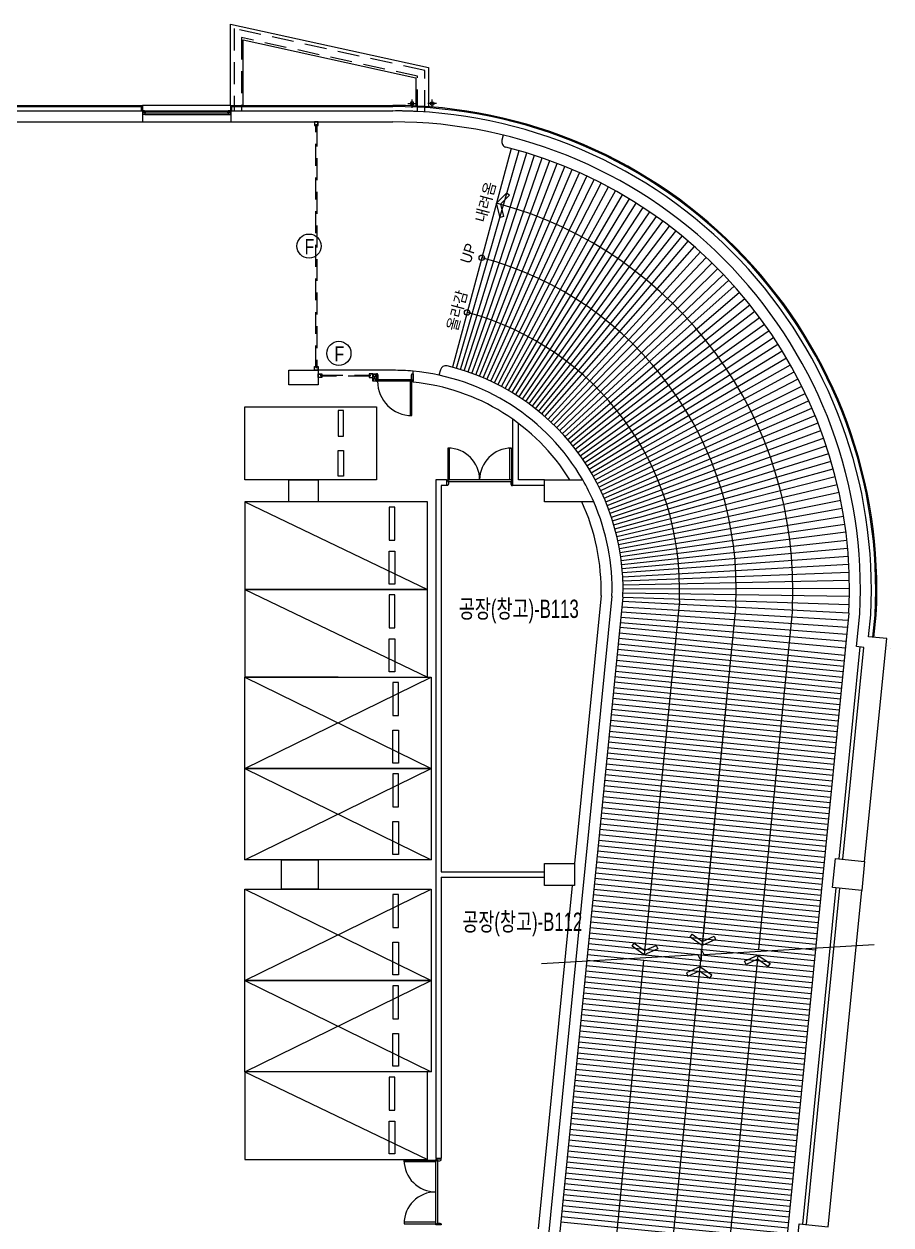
# Model space of a CAD drawing. Header units: millimetres. Extents: x 43806 to 399860, y -65551 to 59129.
# Drawn here: x 99320 to 123056, y 21350 to 54223 of the extents above; entities that cross this region are included whole.
import ezdxf
from ezdxf.enums import TextEntityAlignment as Align

# ---------------------------------------------------------------- set-up
doc = ezdxf.new("R2010")
doc.units = ezdxf.units.MM
doc.header["$LTSCALE"] = 400
doc.header["$MEASUREMENT"] = 0
doc.linetypes.add('광-XR-PLAN$0$HID', pattern=[2.3, 1.5, -0.8])
doc.layers.add('A', color=8, linetype='CONTINUOUS', lineweight=0)
doc.layers.add('만공차등 배관', color=4, linetype='CONTINUOUS')
doc.styles.add('CS', font='', dxfattribs={"height": 300})
doc.styles.add('HY울릉도M', font='')
doc.styles.get('CS').set_extended_font_data('HYwulM')
doc.styles.get('HY울릉도M').set_extended_font_data('HY울릉도M')

msp = doc.modelspace()

# ---------------------------------------------------------------- linework, layer by layer
at = {"layer": 'A', "ltscale": 2}
for p, q in [((104970, 51995), (104970, 54223)), ((104970, 54223), (110395, 53034)), ((105320, 51995), (105320, 53788)), ((105320, 53788), (110045, 52752)), ((110395, 53034), (110395, 51959)), ((110045, 52752), (110045, 51980)), ((102530, 51965), (102530, 51845)), ((104970, 51995), (102560, 51995)), ((102560, 51995), (102560, 51845)), ((104970, 51995), (104970, 51845)), ((105000, 51965), (105000, 51845)), ((98170, 51845), (102560, 51845)), ((102560, 51845), (102560, 51545)), ((104980, 51845), (109420, 51845)), ((104980, 51845), (104980, 51545)), ((98270, 51545), (102560, 51545)), ((102560, 51545), (104980, 51545)), ((104980, 51545), (109420, 51545)), ((112442, 51183), (112404, 51040)), ((112655, 50819), (111051, 44830)), ((111161, 44799), (112874, 50758)), ((111267, 44768), (113086, 50695)), ((111373, 44734), (113296, 50629)), ((111479, 44699), (113505, 50558)), ((111584, 44661), (113713, 50484)), ((111688, 44622), (113919, 50407)), ((111791, 44581), (114124, 50326)), ((111894, 44539), (114328, 50241)), ((111995, 44494), (114530, 50152)), ((112097, 44448), (114730, 50060)), ((112197, 44400), (114929, 49965)), ((112296, 44350), (115126, 49866)), ((112395, 44298), (115322, 49764)), ((112492, 44245), (115515, 49658)), ((112589, 44190), (115707, 49549)), ((112684, 44133), (115897, 49436)), ((112779, 44075), (116084, 49320)), ((112872, 44014), (116270, 49201)), ((112965, 43953), (116453, 49078)), ((113056, 43889), (116634, 48953)), ((113146, 43824), (116813, 48824)), ((113235, 43758), (116990, 48692)), ((113323, 43690), (117164, 48557)), ((113410, 43620), (117336, 48418)), ((113495, 43549), (117506, 48277)), ((113579, 43476), (117673, 48133)), ((113662, 43402), (117837, 47986)), ((113744, 43327), (117999, 47836)), ((113824, 43250), (118158, 47683)), ((113903, 43171), (118314, 47528)), ((113980, 43091), (118468, 47369)), ((114056, 43010), (118619, 47208)), ((114131, 42928), (118767, 47045)), ((114204, 42844), (118911, 46879)), ((114275, 42759), (119054, 46710)), ((114345, 42673), (119193, 46539)), ((114414, 42585), (119329, 46365)), ((114481, 42497), (119461, 46189)), ((114546, 42407), (119591, 46011)), ((114610, 42316), (119718, 45830)), ((114672, 42224), (119841, 45647)), ((114733, 42130), (119961, 45462)), ((114792, 42036), (120078, 45275)), ((114849, 41941), (120192, 45086)), ((106570, 44745), (107370, 44745)), ((106570, 44345), (106570, 44745)), ((109420, 44745), (107370, 44745)), ((107370, 44745), (107370, 44345)), ((109970, 44418), (109970, 44719)), ((110722, 44761), (110681, 44611)), ((114905, 41844), (120302, 44895)), ((114958, 41747), (120409, 44702)), ((115011, 41649), (120512, 44507)), ((107370, 44345), (106570, 44345)), ((115061, 41550), (120612, 44311)), ((115110, 41450), (120709, 44112)), ((115156, 41349), (120802, 43912)), ((112705, 41595), (112705, 43403)), ((115202, 41248), (120891, 43711)), ((115245, 41145), (120977, 43508)), ((112855, 41745), (112855, 43293)), ((115286, 41042), (121059, 43303)), ((115326, 40938), (121138, 43097)), ((115364, 40834), (121213, 42889)), ((115400, 40728), (121284, 42681)), ((115434, 40623), (121352, 42471)), ((115466, 40516), (121416, 42260)), ((115496, 40409), (121476, 42048)), ((115525, 40302), (121532, 41834)), ((106570, 41745), (107370, 41745)), ((106570, 41145), (106570, 41745)), ((107370, 41745), (107370, 41145)), ((110595, 41745), (110595, 23165)), ((110885, 41745), (110595, 41745)), ((110745, 41595), (110745, 31020)), ((110885, 41595), (110745, 41595)), ((110885, 41745), (110885, 41595)), ((113570, 41595), (112705, 41595)), ((113570, 41745), (112855, 41745)), ((113570, 41745), (114616, 41745)), ((113570, 41145), (113570, 41745)), ((115551, 40194), (121585, 41620)), ((105370, 41145), (110370, 38745)), ((107370, 41145), (106570, 41145)), ((114919, 41145), (113570, 41145)), ((115576, 40085), (121634, 41405)), ((115598, 39977), (121679, 41189)), ((115619, 39867), (121720, 40972)), ((115638, 39758), (121757, 40755)), ((115655, 39648), (121791, 40537)), ((115670, 39538), (121821, 40319)), ((115683, 39427), (121846, 40099)), ((115694, 39317), (121868, 39880)), ((115703, 39206), (121887, 39660)), ((115710, 39095), (121901, 39440)), ((115716, 38984), (121911, 39220)), ((115719, 38873), (121917, 38999)), ((105370, 38745), (110370, 36345)), ((115417, 38559), (113163, 15896)), ((115717, 38539), (113461, 15866)), ((115118, 38579), (114388, 31245)), ((115717, 38539), (121913, 38338)), ((115719, 38651), (121919, 38558)), ((115720, 38762), (121920, 38779)), ((115690, 38274), (121884, 37904)), ((121903, 38096), (115705, 38418)), ((115648, 37844), (121827, 37328)), ((115662, 37988), (121846, 37520)), ((115676, 38131), (121865, 37712)), ((121903, 38096), (119587, 14815)), ((122114, 37181), (122202, 38074)), ((122442, 37449), (122502, 38051)), ((115619, 37558), (121789, 36944)), ((121808, 37136), (115633, 37701)), ((115589, 37259), (121759, 36645)), ((115604, 37408), (121774, 36795)), ((121636, 31372), (122213, 37171)), ((121736, 31362), (122313, 37161)), ((122313, 37161), (122114, 37181)), ((122333, 31303), (122939, 37400)), ((122939, 37400), (122442, 37449)), ((122971, 37217), (122971, 37217)), ((122971, 37217), (122971, 37217)), ((122971, 37217), (122971, 37217)), ((122971, 37217), (122971, 37217)), ((115560, 36961), (121729, 36347)), ((115575, 37110), (121744, 36496)), ((123056, 37120), (123056, 37120)), ((123056, 37120), (123056, 37120)), ((123056, 37120), (123056, 37120)), ((123056, 37120), (123056, 37120)), ((115515, 36513), (121685, 35899)), ((115530, 36662), (121700, 36048)), ((115545, 36811), (121714, 36198)), ((115485, 36214), (121655, 35601)), ((115500, 36364), (121670, 35750)), ((115456, 35916), (121625, 35302)), ((115471, 36065), (121640, 35451)), ((115426, 35617), (121596, 35004)), ((115441, 35767), (121610, 35153)), ((115396, 35319), (121566, 34705)), ((115411, 35468), (121581, 34854)), ((115352, 34871), (121521, 34257)), ((115367, 35020), (121536, 34406)), ((115382, 35169), (121551, 34556)), ((115322, 34572), (121492, 33959)), ((115337, 34722), (121507, 34108)), ((115292, 34274), (121462, 33660)), ((115307, 34423), (121477, 33809)), ((115263, 33975), (121432, 33362)), ((115278, 34125), (121447, 33511)), ((115233, 33677), (121403, 33063)), ((115248, 33826), (121417, 33212)), ((115189, 33229), (121358, 32615)), ((115203, 33378), (121373, 32765)), ((115218, 33528), (121388, 32914)), ((115159, 32930), (121328, 32317)), ((115174, 33080), (121343, 32466)), ((115129, 32632), (121299, 32018)), ((115144, 32781), (121314, 32168)), ((115099, 32333), (121269, 31720)), ((115114, 32483), (121284, 31869)), ((115070, 32035), (121239, 31421)), ((115085, 32184), (121254, 31570)), ((115025, 31587), (121195, 30973)), ((115040, 31736), (121210, 31123)), ((115055, 31886), (121224, 31272)), ((106370, 31345), (107370, 31345)), ((106370, 30545), (106370, 31345)), ((107370, 31345), (107370, 30545)), ((113570, 31245), (114390, 31245)), ((113570, 30645), (113570, 31245)), ((114390, 31245), (114390, 30645)), ((114995, 31289), (121165, 30675)), ((115010, 31438), (121180, 30824)), ((110745, 31020), (113570, 31020)), ((114966, 30990), (121135, 30376)), ((114981, 31139), (121150, 30526)), ((110745, 30870), (110745, 23165)), ((110745, 30870), (113570, 30870)), ((114328, 30645), (113393, 21245)), ((114390, 30645), (113570, 30645)), ((114936, 30692), (121106, 30078)), ((114951, 30841), (121121, 30227)), ((120642, 21372), (121557, 30576)), ((107370, 30545), (106370, 30545)), ((114906, 30393), (121076, 29779)), ((114921, 30542), (121091, 29929)), ((120741, 21362), (121657, 30566)), ((121338, 21303), (122254, 30507)), ((114862, 29945), (121031, 29332)), ((114877, 30094), (121046, 29481)), ((114892, 30244), (121061, 29630)), ((114832, 29647), (121002, 29033)), ((114847, 29796), (121017, 29182)), ((114802, 29348), (120972, 28734)), ((114817, 29497), (120987, 28884)), ((114773, 29050), (120942, 28436)), ((114788, 29199), (120957, 28585)), ((114728, 28602), (120898, 27988)), ((114743, 28751), (120913, 28137)), ((114758, 28900), (120927, 28287)), ((114699, 28303), (120868, 27690)), ((114713, 28453), (120883, 27839)), ((114669, 28005), (120838, 27391)), ((114684, 28154), (120853, 27540)), ((114639, 27706), (120809, 27093)), ((114654, 27856), (120824, 27242)), ((114609, 27408), (120779, 26794)), ((114624, 27557), (120794, 26943)), ((114565, 26960), (120734, 26346)), ((114580, 27109), (120749, 26496)), ((114595, 27258), (120764, 26645)), ((114535, 26661), (120705, 26048)), ((114550, 26811), (120720, 26197)), ((114506, 26363), (120675, 25749)), ((114520, 26512), (120690, 25898)), ((114476, 26064), (120645, 25451)), ((114491, 26214), (120660, 25600)), ((114446, 25766), (120616, 25152)), ((114461, 25915), (120631, 25301)), ((105370, 25545), (110370, 23145)), ((114402, 25318), (120571, 24704)), ((114416, 25467), (120586, 24854)), ((114431, 25617), (120601, 25003)), ((114372, 25020), (120541, 24406)), ((114387, 25169), (120556, 24555)), ((114342, 24721), (120512, 24107)), ((114357, 24870), (120527, 24257)), ((114313, 24422), (120482, 23809)), ((114327, 24572), (120497, 23958)), ((114283, 24124), (120452, 23510)), ((114298, 24273), (120467, 23660)), ((114238, 23676), (120408, 23062)), ((114253, 23825), (120423, 23212)), ((114268, 23975), (120438, 23361)), ((114209, 23378), (120378, 22764)), ((114223, 23527), (120393, 22913)), ((110745, 23165), (110595, 23165)), ((114179, 23079), (120348, 22465)), ((114194, 23228), (120363, 22615)), ((114149, 22781), (120319, 22167)), ((114164, 22930), (120334, 22316)), ((114119, 22482), (120289, 21868)), ((114134, 22631), (120304, 22018)), ((114075, 22034), (120245, 21421)), ((114090, 22184), (120259, 21570)), ((114105, 22333), (120274, 21719)), ((114045, 21736), (120215, 21122)), ((114060, 21885), (120230, 21271)), ((114016, 21437), (120185, 20824)), ((114030, 21586), (120200, 20973))]:
    msp.add_line(p, q, dxfattribs=at)
at = {"layer": 'A', "linetype": '광-XR-PLAN$0$HID'}
for p, q in [((110295, 52953), (105070, 54099)), ((105070, 54099), (105070, 51845)), ((110095, 52792), (105270, 53851)), ((105270, 53851), (105270, 51845)), ((110295, 51815), (110295, 52953)), ((110095, 51827), (110095, 52792)), ((105270, 51845), (109420, 51845)), ((107308, 44820), (107308, 51470)), ((107308, 51470), (107333, 51470)), ((107333, 51470), (107333, 44820)), ((107333, 44820), (107308, 44820)), ((107445, 44582), (107445, 44607)), ((107445, 44607), (108795, 44607)), ((108795, 44582), (107445, 44582)), ((108795, 44607), (108795, 44582))]:
    msp.add_line(p, q, dxfattribs=at)
at = {"layer": 'A'}
for p, q in [((98290, 51965), (102530, 51965)), ((98320, 51995), (102560, 51995)), ((104970, 51995), (109420, 51995)), ((105000, 51965), (109420, 51965)), ((102568, 51833), (102567, 51833)), ((102567, 51833), (102568, 51833)), ((102568, 51832), (102568, 51833)), ((102568, 51833), (102569, 51833)), ((102569, 51832), (102568, 51832)), ((102569, 51833), (102570, 51834)), ((102571, 51833), (102569, 51832)), ((102570, 51838), (102570, 51845)), ((102570, 51845), (102630, 51845)), ((102572, 51838), (102570, 51838)), ((102573, 51837), (102570, 51837)), ((102570, 51837), (102570, 51835)), ((102570, 51835), (102570, 51834)), ((102570, 51807), (102570, 51832)), ((102570, 51832), (102590, 51832)), ((102590, 51807), (102570, 51807)), ((102570, 51745), (102570, 51807)), ((102570, 51807), (102598, 51807)), ((102630, 51745), (102570, 51745)), ((102572, 51834), (102571, 51834)), ((102571, 51834), (102571, 51834)), ((102571, 51834), (102571, 51833)), ((102571, 51808), (102571, 51831)), ((102571, 51831), (102589, 51831)), ((102589, 51808), (102571, 51808)), ((102572, 51841), (102572, 51839)), ((102572, 51839), (102572, 51839)), ((102572, 51839), (102572, 51838)), ((102573, 51833), (102572, 51834)), ((102572, 51834), (102572, 51834)), ((102572, 51748), (102572, 51804)), ((102573, 51841), (102573, 51837)), ((102574, 51833), (102573, 51832)), ((102573, 51832), (102573, 51833)), ((102573, 51805), (102627, 51805)), ((102627, 51747), (102573, 51747)), ((102575, 51833), (102574, 51834)), ((102574, 51834), (102574, 51833)), ((102574, 51833), (102574, 51833)), ((102575, 51839), (102575, 51841)), ((102578, 51839), (102575, 51839)), ((102576, 51832), (102575, 51833)), ((102575, 51833), (102575, 51833)), ((102576, 51840), (102576, 51841)), ((102578, 51840), (102576, 51840)), ((102577, 51834), (102576, 51833)), ((102576, 51833), (102576, 51833)), ((102576, 51833), (102576, 51832)), ((102577, 51833), (102577, 51834)), ((102579, 51833), (102577, 51833)), ((102598, 51843), (102578, 51843)), ((102578, 51843), (102578, 51840)), ((102578, 51834), (102578, 51839)), ((102578, 51834), (102578, 51834)), ((102578, 51834), (102579, 51833)), ((102589, 51831), (102589, 51808)), ((102590, 51832), (102590, 51807)), ((102610, 51825), (102593, 51825)), ((102595, 51826), (102595, 51826)), ((102595, 51825), (102595, 51825)), ((102595, 51825), (102595, 51825)), ((102595, 51825), (102595, 51825)), ((102595, 51824), (102595, 51824)), ((102597, 51820), (102597, 51831)), ((102597, 51827), (102597, 51823)), ((102597, 51826), (102606, 51826)), ((102598, 51826), (102597, 51824)), ((102597, 51824), (102606, 51824)), ((102599, 51820), (102597, 51820)), ((102599, 51826), (102598, 51824)), ((102599, 51833), (102599, 51842)), ((102602, 51830), (102599, 51830)), ((102599, 51830), (102599, 51820)), ((102599, 51808), (102599, 51828)), ((102600, 51826), (102599, 51824)), ((102601, 51826), (102600, 51824)), ((102602, 51826), (102601, 51824)), ((102602, 51842), (102602, 51833)), ((102602, 51820), (102602, 51830)), ((102602, 51828), (102602, 51808)), ((102603, 51826), (102602, 51824)), ((102604, 51820), (102602, 51820)), ((102622, 51843), (102603, 51843)), ((102603, 51832), (102603, 51832)), ((102603, 51807), (102630, 51807)), ((102604, 51831), (102604, 51820)), ((102605, 51826), (102604, 51824)), ((102604, 51826), (102604, 51824)), ((102606, 51826), (102608, 51825)), ((102606, 51826), (102606, 51824)), ((102608, 51825), (102606, 51824)), ((102622, 51840), (102622, 51843)), ((102624, 51840), (102622, 51840)), ((102623, 51837), (102623, 51838)), ((102623, 51838), (102630, 51838)), ((102628, 51837), (102623, 51837)), ((102624, 51841), (102624, 51840)), ((102624, 51827), (102642, 51827)), ((102628, 51829), (102626, 51827)), ((102626, 51827), (102628, 51826)), ((102629, 51838), (102628, 51839)), ((102628, 51839), (102629, 51839)), ((102638, 51829), (102628, 51829)), ((102628, 51829), (102629, 51826)), ((102638, 51826), (102628, 51826)), ((102628, 51804), (102628, 51748)), ((102629, 51839), (102629, 51841)), ((102630, 51838), (102629, 51838)), ((102629, 51830), (102629, 51836)), ((102630, 51830), (102629, 51830)), ((102629, 51828), (102630, 51826)), ((102630, 51845), (104910, 51845)), ((102630, 51845), (102630, 51838)), ((102630, 51838), (102630, 51830)), ((102630, 51820), (102630, 51835)), ((102630, 51835), (102645, 51835)), ((102630, 51829), (102631, 51826)), ((102632, 51820), (102630, 51820)), ((102630, 51807), (102630, 51745)), ((102630, 51789), (102630, 51803)), ((102630, 51803), (102632, 51803)), ((102645, 51789), (102630, 51789)), ((102630, 51745), (104910, 51745)), ((102631, 51828), (102632, 51826)), ((102636, 51833), (102632, 51833)), ((102632, 51833), (102632, 51820)), ((102632, 51829), (102633, 51826)), ((102632, 51803), (102632, 51791)), ((102632, 51791), (102636, 51791)), ((102634, 51828), (102634, 51826)), ((102635, 51829), (102635, 51826)), ((102636, 51791), (102636, 51833)), ((102636, 51828), (102636, 51826)), ((102637, 51829), (102637, 51826)), ((102644, 51833), (102638, 51833)), ((102638, 51833), (102638, 51791)), ((102638, 51830), (102638, 51825)), ((102638, 51791), (102644, 51791)), ((102640, 51829), (102640, 51829)), ((102640, 51828), (102640, 51827)), ((102640, 51828), (102640, 51828)), ((102640, 51827), (102640, 51827)), ((102640, 51826), (102640, 51826)), ((102644, 51830), (102644, 51833)), ((102645, 51830), (102644, 51830)), ((102644, 51791), (102644, 51793)), ((102644, 51793), (102645, 51793)), ((102645, 51835), (104895, 51835)), ((102645, 51835), (102645, 51830)), ((102645, 51793), (102645, 51789)), ((102645, 51789), (104910, 51789)), ((104910, 51835), (104895, 51835)), ((104895, 51835), (104895, 51830)), ((104895, 51830), (104896, 51830)), ((104896, 51793), (104895, 51793)), ((104895, 51793), (104895, 51789)), ((104895, 51789), (104910, 51789)), ((104896, 51830), (104896, 51833)), ((104896, 51833), (104902, 51833)), ((104896, 51791), (104896, 51793)), ((104902, 51791), (104896, 51791)), ((104916, 51827), (104898, 51827)), ((104901, 51829), (104900, 51829)), ((104901, 51828), (104900, 51828)), ((104901, 51827), (104900, 51827)), ((104901, 51826), (104900, 51826)), ((104901, 51828), (104901, 51827)), ((104902, 51833), (104902, 51791)), ((104902, 51830), (104902, 51825)), ((104902, 51829), (104912, 51829)), ((104902, 51826), (104912, 51826)), ((104903, 51829), (104903, 51826)), ((104904, 51791), (104904, 51833)), ((104904, 51833), (104909, 51833)), ((104904, 51828), (104904, 51826)), ((104909, 51791), (104904, 51791)), ((104906, 51829), (104905, 51826)), ((104907, 51828), (104906, 51826)), ((104908, 51829), (104907, 51826)), ((104909, 51828), (104908, 51826)), ((104909, 51833), (104909, 51820)), ((104910, 51829), (104909, 51826)), ((104909, 51820), (104910, 51820)), ((104910, 51803), (104909, 51803)), ((104909, 51803), (104909, 51791)), ((104970, 51845), (104910, 51845)), ((104910, 51845), (104910, 51838)), ((104918, 51838), (104910, 51838)), ((104910, 51838), (104910, 51830)), ((104910, 51838), (104912, 51838)), ((104910, 51820), (104910, 51835)), ((104910, 51830), (104911, 51830)), ((104911, 51828), (104910, 51826)), ((104938, 51807), (104910, 51807)), ((104910, 51807), (104910, 51745)), ((104910, 51789), (104910, 51803)), ((104910, 51745), (104970, 51745)), ((104911, 51830), (104911, 51836)), ((104912, 51829), (104911, 51826)), ((104912, 51839), (104912, 51841)), ((104912, 51838), (104912, 51839)), ((104912, 51839), (104912, 51839)), ((104912, 51837), (104918, 51837)), ((104912, 51829), (104914, 51827)), ((104914, 51827), (104912, 51826)), ((104912, 51804), (104912, 51748)), ((104967, 51805), (104913, 51805)), ((104913, 51747), (104967, 51747)), ((104916, 51841), (104916, 51840)), ((104916, 51840), (104918, 51840)), ((104918, 51840), (104918, 51843)), ((104918, 51843), (104938, 51843)), ((104918, 51837), (104918, 51838)), ((104930, 51825), (104947, 51825)), ((104934, 51826), (104932, 51825)), ((104932, 51825), (104934, 51824)), ((104944, 51826), (104934, 51826)), ((104934, 51826), (104935, 51824)), ((104944, 51824), (104934, 51824)), ((104935, 51826), (104936, 51824)), ((104936, 51826), (104937, 51824)), ((104937, 51831), (104937, 51820)), ((104937, 51826), (104938, 51824)), ((104937, 51820), (104939, 51820)), ((104938, 51832), (104938, 51832)), ((104938, 51826), (104939, 51824)), ((104939, 51842), (104939, 51833)), ((104939, 51820), (104939, 51830)), ((104939, 51830), (104942, 51830)), ((104939, 51828), (104939, 51808)), ((104939, 51826), (104940, 51824)), ((104940, 51826), (104941, 51824)), ((104941, 51826), (104942, 51824)), ((104942, 51833), (104942, 51842)), ((104942, 51830), (104942, 51820)), ((104942, 51808), (104942, 51828)), ((104942, 51826), (104943, 51824)), ((104942, 51820), (104944, 51820)), ((104943, 51843), (104962, 51843)), ((104970, 51807), (104943, 51807)), ((104944, 51820), (104944, 51831)), ((104944, 51827), (104944, 51823)), ((104945, 51826), (104945, 51826)), ((104945, 51825), (104945, 51825)), ((104945, 51825), (104945, 51825)), ((104945, 51825), (104945, 51825)), ((104945, 51824), (104945, 51824)), ((104950, 51832), (104950, 51807)), ((104970, 51832), (104950, 51832)), ((104950, 51807), (104970, 51807)), ((104969, 51831), (104951, 51831)), ((104951, 51831), (104951, 51808)), ((104951, 51808), (104969, 51808)), ((104962, 51834), (104961, 51833)), ((104961, 51833), (104963, 51833)), ((104962, 51843), (104962, 51840)), ((104962, 51840), (104964, 51840)), ((104962, 51834), (104962, 51839)), ((104962, 51839), (104965, 51839)), ((104962, 51834), (104962, 51834)), ((104963, 51833), (104963, 51834)), ((104963, 51834), (104964, 51833)), ((104964, 51840), (104964, 51841)), ((104964, 51833), (104964, 51833)), ((104964, 51833), (104965, 51832)), ((104965, 51839), (104965, 51841)), ((104965, 51833), (104966, 51834)), ((104965, 51832), (104965, 51833)), ((104965, 51833), (104965, 51833)), ((104966, 51834), (104966, 51833)), ((104966, 51833), (104967, 51833)), ((104967, 51833), (104968, 51834)), ((104967, 51833), (104967, 51832)), ((104967, 51832), (104967, 51833)), ((104968, 51841), (104968, 51837)), ((104969, 51839), (104968, 51839)), ((104968, 51839), (104969, 51838)), ((104968, 51837), (104970, 51837)), ((104968, 51834), (104968, 51834)), ((104968, 51834), (104969, 51834)), ((104968, 51748), (104968, 51804)), ((104969, 51841), (104969, 51839)), ((104969, 51838), (104970, 51838)), ((104969, 51834), (104969, 51834)), ((104969, 51834), (104969, 51833)), ((104969, 51833), (104971, 51832)), ((104969, 51808), (104969, 51831)), ((104970, 51838), (104970, 51845)), ((104970, 51837), (104970, 51835)), ((104970, 51835), (104971, 51834)), ((104970, 51807), (104970, 51832)), ((104970, 51745), (104970, 51807)), ((104972, 51833), (104971, 51834)), ((104971, 51832), (104972, 51832)), ((104972, 51832), (104973, 51833)), ((104973, 51833), (104972, 51833)), ((104973, 51833), (104973, 51833)), ((104973, 51833), (104973, 51833)), ((107270, 51545), (107270, 51445)), ((107370, 51545), (107270, 51545)), ((107270, 51545), (107270, 51545)), ((107270, 51445), (107308, 51445)), ((107272, 51543), (107272, 51447)), ((107368, 51543), (107272, 51543)), ((107272, 51447), (107306, 51447)), ((107306, 51447), (107306, 51472)), ((107306, 51472), (107335, 51472)), ((107308, 51445), (107308, 51470)), ((107308, 51470), (107333, 51470)), ((107333, 51470), (107333, 51445)), ((107333, 51445), (107370, 51445)), ((107335, 51472), (107335, 51447)), ((107335, 51447), (107368, 51447)), ((107368, 51447), (107368, 51543)), ((107370, 51445), (107370, 51545)), ((112254, 49321), (112541, 49606)), ((112354, 48930), (112254, 49321)), ((112611, 49535), (112365, 49291)), ((112541, 49606), (112611, 49535)), ((112365, 49291), (112451, 48955)), ((112451, 48955), (112354, 48930)), ((107270, 44745), (107270, 44845)), ((107270, 44845), (107308, 44845)), ((107370, 44745), (107270, 44745)), ((107270, 44745), (107270, 44745)), ((107272, 44747), (107272, 44843)), ((107272, 44843), (107306, 44843)), ((107368, 44747), (107272, 44747)), ((107306, 44843), (107306, 44818)), ((107306, 44818), (107335, 44818)), ((107308, 44845), (107308, 44820)), ((107308, 44820), (107333, 44820)), ((107333, 44820), (107333, 44845)), ((107333, 44845), (107370, 44845)), ((107335, 44818), (107335, 44843)), ((107335, 44843), (107368, 44843)), ((107368, 44843), (107368, 44747)), ((107370, 44845), (107370, 44745)), ((107370, 44645), (107470, 44645)), ((107370, 44545), (107370, 44645)), ((107370, 44645), (107370, 44645)), ((107470, 44545), (107370, 44545)), ((107372, 44643), (107468, 44643)), ((107372, 44547), (107372, 44643)), ((107468, 44547), (107372, 44547)), ((107468, 44609), (107443, 44609)), ((107443, 44609), (107443, 44580)), ((107443, 44580), (107468, 44580)), ((107470, 44607), (107445, 44607)), ((107445, 44607), (107445, 44582)), ((107445, 44582), (107470, 44582)), ((107468, 44643), (107468, 44609)), ((107468, 44580), (107468, 44547)), ((107470, 44645), (107470, 44607)), ((107470, 44582), (107470, 44545)), ((108870, 44645), (108770, 44645)), ((108770, 44645), (108770, 44607)), ((108770, 44607), (108795, 44607)), ((108795, 44582), (108770, 44582)), ((108770, 44582), (108770, 44545)), ((108770, 44545), (108870, 44545)), ((108868, 44643), (108772, 44643)), ((108772, 44643), (108772, 44609)), ((108772, 44609), (108797, 44609)), ((108797, 44580), (108772, 44580)), ((108772, 44580), (108772, 44547)), ((108772, 44547), (108868, 44547)), ((108795, 44607), (108795, 44582)), ((108797, 44609), (108797, 44580)), ((108868, 44547), (108868, 44643)), ((108870, 44545), (108870, 44645)), ((108870, 44645), (108870, 44645)), ((108870, 44445), (108870, 44645)), ((108870, 44645), (108970, 44645)), ((108970, 44445), (108870, 44445)), ((108966, 44449), (108874, 44641)), ((108874, 44449), (108966, 44641)), ((108874, 44449), (108874, 44641)), ((108874, 44641), (108966, 44641)), ((108966, 44449), (108874, 44449)), ((108966, 44641), (108966, 44449)), ((108970, 44645), (108970, 44445)), ((109000, 44645), (108970, 44645)), ((108970, 44645), (108970, 44445)), ((108970, 44445), (108970, 44445)), ((108970, 44445), (109000, 44445)), ((109015, 44600), (109000, 44645)), ((109000, 44645), (109000, 44645)), ((109000, 44445), (109000, 44490)), ((109000, 44490), (109015, 44490)), ((109940, 44445), (109000, 44445)), ((109015, 44490), (109015, 44600)), ((109015, 44490), (109925, 44490)), ((109895, 44445), (109895, 43505)), ((109940, 44445), (109895, 44445)), ((109925, 44600), (109940, 44645)), ((109925, 44490), (109925, 44600)), ((109940, 44490), (109925, 44490)), ((109940, 44645), (109940, 44645)), ((109940, 44645), (109970, 44645)), ((109940, 44445), (109940, 44490)), ((109940, 43505), (109940, 44445)), ((109970, 44445), (109940, 44445)), ((109970, 44645), (109970, 44445)), ((109970, 44445), (109970, 44445)), ((105370, 41745), (105370, 43745)), ((105370, 43745), (108970, 43745)), ((108970, 43745), (108970, 41745)), ((107920, 43645), (107920, 42945)), ((108070, 43645), (107920, 43645)), ((108070, 42945), (108070, 43645)), ((109895, 43505), (109940, 43505)), ((107920, 42945), (108070, 42945)), ((107920, 41845), (107920, 42545)), ((107920, 42545), (108070, 42545)), ((108070, 42545), (108070, 41845)), ((110970, 42615), (110925, 42615)), ((110925, 42615), (110925, 41745)), ((110970, 41745), (110970, 42615)), ((112620, 41745), (112620, 42615)), ((112620, 42615), (112665, 42615)), ((112665, 42615), (112665, 41745)), ((108070, 41845), (107920, 41845)), ((108970, 41745), (105370, 41745)), ((110895, 41745), (110895, 41745)), ((110895, 41745), (110925, 41745)), ((110895, 41595), (110895, 41745)), ((110925, 41595), (110895, 41595)), ((112665, 41745), (110925, 41745)), ((110925, 41745), (110970, 41745)), ((110925, 41745), (110925, 41700)), ((110925, 41700), (110940, 41700)), ((110940, 41640), (110925, 41595)), ((110925, 41595), (110925, 41595)), ((110940, 41700), (112650, 41700)), ((110940, 41700), (110940, 41640)), ((112665, 41745), (112620, 41745)), ((112665, 41700), (112650, 41700)), ((112650, 41700), (112650, 41640)), ((112650, 41640), (112665, 41595)), ((112695, 41745), (112665, 41745)), ((112665, 41745), (112665, 41700)), ((112665, 41595), (112665, 41595)), ((112665, 41595), (112695, 41595)), ((112695, 41745), (112695, 41745)), ((112695, 41595), (112695, 41745)), ((110370, 41145), (105370, 41145)), ((105370, 41145), (105370, 38745)), ((110370, 38745), (110370, 41145)), ((109320, 40995), (109320, 40095)), ((109470, 40995), (109320, 40995)), ((109470, 40095), (109470, 40995)), ((109320, 40095), (109470, 40095)), ((109320, 38895), (109320, 39795)), ((109320, 39795), (109470, 39795)), ((109470, 39795), (109470, 38895)), ((109470, 38895), (109320, 38895)), ((105370, 38745), (110370, 38745)), ((110370, 38745), (105370, 38745)), ((105370, 38745), (105370, 36345)), ((109320, 38595), (109320, 37695)), ((109470, 38595), (109320, 38595)), ((109470, 37695), (109470, 38595)), ((110370, 36345), (110370, 38745)), ((117264, 38435), (116300, 28747)), ((120357, 38212), (119430, 28888)), ((122561, 37438), (122621, 38042)), ((122591, 37435), (122651, 38040)), ((109320, 37695), (109470, 37695)), ((109320, 36495), (109320, 37395)), ((109320, 37395), (109470, 37395)), ((109470, 37395), (109470, 36495)), ((109470, 36495), (109320, 36495)), ((105370, 33845), (110470, 36345)), ((105370, 36345), (110470, 33845)), ((105370, 33845), (105370, 36345)), ((105370, 36345), (110470, 36345)), ((105370, 36345), (110370, 36345)), ((109420, 36195), (109420, 35295)), ((109570, 36195), (109420, 36195)), ((109570, 35295), (109570, 36195)), ((110470, 36345), (110470, 33845)), ((109420, 35295), (109570, 35295)), ((109420, 33995), (109420, 34895)), ((109420, 34895), (109570, 34895)), ((109570, 34895), (109570, 33995)), ((109570, 33995), (109420, 33995)), ((105370, 31345), (110470, 33845)), ((105370, 33845), (110470, 31345)), ((105370, 31345), (105370, 33845)), ((105370, 33845), (110470, 33845)), ((110470, 33845), (105370, 33845)), ((109420, 33695), (109420, 32795)), ((109570, 33695), (109420, 33695)), ((109570, 32795), (109570, 33695)), ((110470, 33845), (110470, 31345)), ((109420, 32795), (109570, 32795)), ((109420, 31495), (109420, 32395)), ((109420, 32395), (109570, 32395)), ((109570, 32395), (109570, 31495)), ((110470, 31345), (105370, 31345)), ((109570, 31495), (109420, 31495)), ((105370, 28045), (110470, 30545)), ((105370, 30545), (110470, 28045)), ((105370, 28045), (105370, 30545)), ((105370, 30545), (110470, 30545)), ((109420, 30395), (109420, 29495)), ((109570, 30395), (109420, 30395)), ((109570, 29495), (109570, 30395)), ((110470, 30545), (110470, 28045)), ((109420, 29495), (109570, 29495)), ((109420, 28195), (109420, 29095)), ((109420, 29095), (109570, 29095)), ((109570, 29095), (109570, 28195)), ((115971, 28981), (116029, 29063)), ((116300, 28747), (115971, 28981)), ((116029, 29063), (116312, 28862)), ((116312, 28862), (116628, 29003)), ((116628, 29003), (116669, 28912)), ((122597, 29014), (117942, 28743)), ((117774, 28742), (113490, 28501)), ((116669, 28912), (116300, 28747)), ((117858, 28575), (117774, 28742)), ((117942, 28743), (117857, 28911)), ((117857, 28911), (117858, 28575)), ((119415, 28739), (118104, 15565)), ((119046, 28574), (119415, 28739)), ((119403, 28624), (119087, 28483)), ((119686, 28423), (119403, 28624)), ((119415, 28739), (119744, 28504)), ((116285, 28598), (115020, 15872)), ((119087, 28483), (119046, 28574)), ((119744, 28504), (119686, 28423)), ((110470, 28045), (105370, 28045)), ((105370, 25545), (110470, 28045)), ((105370, 28045), (110470, 25545)), ((105370, 25545), (105370, 28045)), ((105370, 28045), (110470, 28045)), ((109570, 28195), (109420, 28195)), ((110470, 28045), (110470, 25545)), ((109420, 27895), (109420, 26995)), ((109570, 27895), (109420, 27895)), ((109570, 26995), (109570, 27895)), ((109420, 26995), (109570, 26995)), ((109420, 25695), (109420, 26595)), ((109420, 26595), (109570, 26595)), ((109570, 26595), (109570, 25695)), ((109570, 25695), (109420, 25695)), ((110470, 25545), (105370, 25545)), ((110370, 25545), (105370, 25545)), ((105370, 25545), (105370, 23145)), ((109320, 25395), (109320, 24495)), ((109470, 25395), (109320, 25395)), ((109470, 24495), (109470, 25395)), ((110370, 23145), (110370, 25545)), ((109320, 24495), (109470, 24495)), ((109320, 23295), (109320, 24195)), ((109320, 24195), (109470, 24195)), ((109470, 24195), (109470, 23295)), ((105370, 23145), (110370, 23145)), ((109470, 23295), (109320, 23295)), ((109725, 23080), (109725, 23125)), ((109725, 23125), (110595, 23125)), ((110595, 23080), (109725, 23080)), ((110595, 23155), (110595, 23155)), ((110595, 23155), (110595, 23125)), ((110745, 23155), (110595, 23155)), ((110595, 21385), (110595, 23125)), ((110595, 23125), (110595, 23080)), ((110595, 23125), (110640, 23125)), ((110640, 23125), (110640, 23110)), ((110640, 23110), (110640, 21400)), ((110640, 23110), (110700, 23110)), ((110700, 23110), (110745, 23125)), ((110745, 23125), (110745, 23155)), ((110745, 23125), (110745, 23125)), ((110595, 21430), (109725, 21430)), ((109725, 21430), (109725, 21385)), ((109725, 21385), (110595, 21385)), ((110595, 21385), (110595, 21430)), ((110595, 21355), (110595, 21385)), ((110595, 21385), (110640, 21385)), ((110640, 21385), (110640, 21400)), ((110640, 21400), (110700, 21400)), ((110700, 21400), (110745, 21385)), ((110745, 21385), (110745, 21385)), ((110745, 21385), (110745, 21355)), ((110595, 21355), (110595, 21355)), ((110745, 21355), (110595, 21355))]:
    msp.add_line(p, q, dxfattribs=at)
at = {"layer": 'A', "linetype": 'Continuous'}
for p, q in [((109828, 52045), (110062, 52045)), ((109945, 51928), (109945, 52161)), ((110612, 52045), (110378, 52045)), ((110495, 51928), (110495, 52161))]:
    msp.add_line(p, q, dxfattribs=at)
at = {"layer": 'A', "ltscale": 30}
for p, q in [((118810, 38318), (116562, 15719)), ((118810, 38318), (117883, 28996)), ((117554, 29231), (117612, 29312)), ((117612, 29312), (117894, 29111)), ((117883, 28996), (117554, 29231)), ((118252, 29161), (117883, 28996)), ((117894, 29111), (118211, 29253)), ((118211, 29253), (118252, 29161)), ((117825, 28419), (116562, 15719)), ((117825, 28419), (117456, 28254)), ((117497, 28163), (117814, 28304)), ((117814, 28304), (118097, 28103)), ((118155, 28185), (117825, 28419)), ((117456, 28254), (117497, 28163)), ((118097, 28103), (118155, 28185))]:
    msp.add_line(p, q, dxfattribs=at)
at = {"layer": 'A', "ltscale": 4}
for p, q in [((121458, 30586), (121537, 31382)), ((121537, 31382), (122333, 31303)), ((122333, 31303), (122254, 30507)), ((122254, 30507), (121458, 30586)), ((120463, 20586), (120542, 21382)), ((120542, 21382), (121338, 21303))]:
    msp.add_line(p, q, dxfattribs=at)
at = {"layer": 'A', "linetype": 'Continuous'}
msp.add_circle((110495, 52045), 50, dxfattribs=at)
at = {"layer": 'A'}
for centre, radius in [((107123, 48145), 330), ((111452, 46327), 75), ((107941, 45209), 330)]:
    msp.add_circle(centre, radius, dxfattribs=at)
at = {"layer": 'A', "ltscale": 30}
msp.add_circle((111853, 47824), 75, dxfattribs=at)
at = {"layer": 'A'}
for centre, radius, start, end in [((109420, 38745), 13250, 356.95, 90), ((109420, 38745), 13220, 356.953, 90), ((102574, 51841), 2.4, 0, 180), ((102573, 51804), 1, 90, 180), ((102573, 51748), 1, 180, 270), ((102574, 51841), 1.4, 0, 180), ((102598, 51831), 1, 90, 180), ((102598, 51842), 1, 0, 90), ((102598, 51833), 1, 270, 0), ((102598, 51808), 1, 270, 0), ((102600, 51828), 1.5, 0, 180), ((102603, 51842), 1, 90, 180), ((102603, 51833), 1, 180, 270), ((102603, 51808), 1, 180, 270), ((102603, 51831), 1, 0, 90), ((102626, 51841), 2.4, 0, 180), ((102627, 51804), 1, 0, 90), ((102627, 51748), 1, 270, 0), ((102628, 51836), 1, 0, 90), ((102644, 51848), 13.8, 193.4137, 256.5863), ((104897, 51848), 13.8, 283.4137, 346.5863), ((104912, 51836), 1, 90, 180), ((104914, 51841), 2.4, 0, 180), ((104913, 51804), 1, 90, 180), ((104913, 51748), 1, 180, 270), ((104938, 51831), 1, 90, 180), ((104938, 51842), 1, 0, 90), ((104938, 51833), 1, 270, 0), ((104938, 51808), 1, 270, 0), ((104940, 51828), 1.5, 0, 180), ((104943, 51842), 1, 90, 180), ((104943, 51833), 1, 180, 270), ((104943, 51808), 1, 180, 270), ((104943, 51831), 1, 0, 90), ((104966, 51841), 2.4, 0, 180), ((104966, 51841), 1.4, 0, 180), ((104967, 51804), 1, 0, 90), ((104967, 51748), 1, 270, 0), ((109420, 38745), 10950, 357.2132, 75), ((109420, 38745), 7850, 357.7373, 75), ((109940, 44445), 940, 180, 270), ((110925, 41745), 870, 0, 90), ((112665, 41745), 870, 90, 180), ((110595, 23125), 870, 180, 270), ((110595, 21385), 870, 90, 180)]:
    msp.add_arc(centre, radius, start, end, dxfattribs=at)
at = {"layer": 'A', "ltscale": 2}
for centre, radius, start, end in [((109420, 38745), 13100, 356.965, 90), ((109420, 38745), 12800, 356.9959, 90), ((112549, 51001), 150, 165, 255.6794), ((109420, 38745), 12500, 357.0278, 75.6794), ((109420, 38745), 6000, 84.7405, 90), ((109420, 38745), 6000, 30, 84.7405), ((110866, 44722), 150, 76.3976, 165), ((109420, 38745), 6300, 358.1348, 76.3976), ((109420, 38745), 5700, 31.7569, 84.4628), ((109420, 38745), 6000, 23.5782, 30), ((109420, 38745), 5700, 358.3306, 24.9011), ((109420, 38745), 6000, 358.229, 23.5782)]:
    msp.add_arc(centre, radius, start, end, dxfattribs=at)
at = {"layer": 'A', "linetype": '광-XR-PLAN$0$HID'}
msp.add_arc((109420, 38745), 13100, 87.0464, 90, dxfattribs=at)
at = {"layer": 'A', "ltscale": 30}
msp.add_arc((109420, 38745), 9400, 357.3987, 75, dxfattribs=at)
at = {"layer": 'A', "linetype": 'Continuous', "extrusion": (0, 0, -1)}
msp.add_ellipse((109945, 52045), major_axis=(-50, 0.9), ratio=1, start_param=-0.018361, end_param=6.264824, dxfattribs=at)
at = {"layer": 'A'}
for centre, major_axis, start_param, end_param in [((102597, 51825), (1.73, 1.73), 1.092538, 3.619851), ((102597, 51825), (1.48, -1.48), 3.339993, 3.759543), ((102597, 51825), (1.48, -1.48), 4.094439, 4.513988), ((102596, 51827), (0.148, 0.148), -0.785398, 1.092538), ((102596, 51823), (0.148, 0.148), 3.619851, 5.497787), ((102638, 51827), (1.78, -1.78), 5.804927, 8.33224), ((102638, 51830), (0.152, -0.152), 2.049054, 3.926991), ((102638, 51825), (0.152, -0.152), 3.926991, 5.804927), ((102638, 51827), (1.52, 1.52), -0.61795, -0.198401), ((102638, 51827), (1.52, 1.52), -1.372396, -0.952846)]:
    msp.add_ellipse(centre, major_axis=major_axis, ratio=1, start_param=start_param, end_param=end_param, dxfattribs=at)
at = {"layer": 'A', "extrusion": (0, 0, -1)}
for centre, major_axis, start_param, end_param in [((104903, 51827), (1.78, 1.78), 2.663335, 5.190647), ((104902, 51827), (1.52, -1.52), 2.523643, 2.943192), ((104902, 51827), (1.52, 1.52), 3.339993, 3.759543), ((104902, 51830), (0.152, 0.152), 5.190647, 7.068583), ((104902, 51825), (0.152, 0.152), 0.785398, 2.663335), ((104943, 51825), (1.73, -1.73), 4.234131, 6.761443), ((104944, 51827), (0.148, -0.148), 2.356194, 4.234131), ((104944, 51823), (0.148, -0.148), 0.478258, 2.356194), ((104943, 51825), (1.48, 1.48), 0.198401, 0.61795), ((104943, 51825), (1.48, 1.48), 0.952846, 1.372396)]:
    msp.add_ellipse(centre, major_axis=major_axis, ratio=1, start_param=start_param, end_param=end_param, dxfattribs=at)
at = {"layer": '만공차등 배관', "linetype": 'Continuous', "ltscale": 2}
msp.add_lwpolyline([(107920, 36345), (105370, 36345)], dxfattribs=at)

# ---------------------------------------------------------------- texts
at = {"layer": 'A', "style": 'CS'}
for s, rotation, p in [('내려옴', 75, (111952, 48767)), ('UP', 71.8147, (111537, 47640)), ('올라감', 75, (111173, 45795))]:
    msp.add_text(s, height=300, rotation=rotation, dxfattribs=at).set_placement(p)
at = {"layer": 'A'}
for s, height, style, width, p in [('F', 417, 'HY울릉도M', 0.8, (107134, 47922)), ('F', 417, 'HY울릉도M', 0.8, (107953, 44986)), ('공장(창고)-B113', 500, 'CS', 0.7, (112866, 37966)), ('공장(창고)-B112', 500, 'CS', 0.7, (112961, 29401))]:
    msp.add_text(s, height=height, dxfattribs=dict(at, style=style, width=width)).set_placement(p, align=Align.CENTER)

doc.saveas('drawing.dxf')
